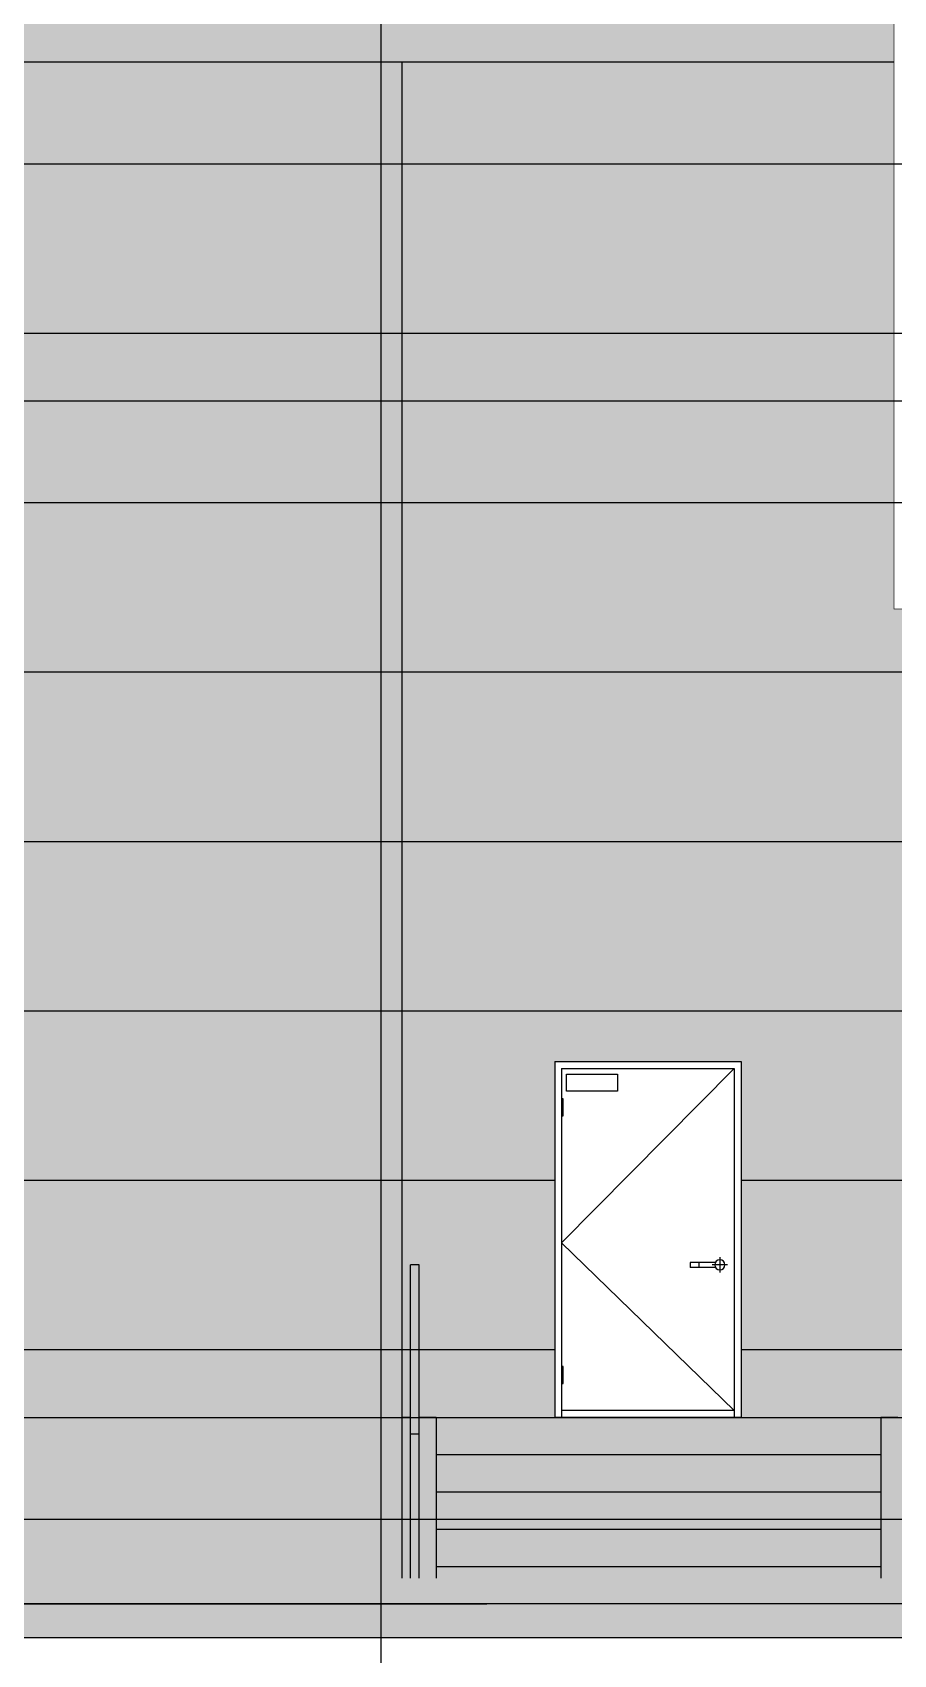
# Model space of a CAD drawing. Header units: millimetres. Extents: x 37653813 to 38677796, y 586285 to 874285.
# Drawn here: x 37798417 to 37803499, y 763742 to 773318 of the extents above; entities that cross this region are included whole.
import ezdxf

# ---------------------------------------------------------------- set-up
doc = ezdxf.new("R2010")
doc.units = ezdxf.units.MM
doc.header["$LTSCALE"] = 1000
doc.header["$MEASUREMENT"] = 0
doc.linetypes.add('-HID', pattern=[2.5, 1.5, -1])
doc.linetypes.add('CEN', pattern=[62, 60, -1, 0, -1])
doc.layers.get('0').update_dxf_attribs({"linetype": 'CONTINUOUS'})
for name, color, linetype in [('cen', 1, 'CONTINUOUS'), ('center(창호)', 1, 'CEN'), ('DOOR', 4, 'CONTINUOUS'), ('DOOR-ELE', 252, 'CONTINUOUS'), ('ELE2', 3, 'CONTINUOUS'), ('ELE4', 4, 'CONTINUOUS'), ('ELE9', 9, 'CONTINUOUS'), ('FIN(패널-T75 글라스울)', 6, 'CONTINUOUS'), ('HAT-251', 251, 'CONTINUOUS'), ('OPEN', 1, '-HID'), ('STAIR', 4, 'CONTINUOUS'), ('WIPEOUT', 7, 'CONTINUOUS'), ('먹-적색 14', 14, 'CONTINUOUS'), ('먹-적색(가로선) 26', 26, 'CONTINUOUS')]:
    doc.layers.add(name, color=color, linetype=linetype)

# ---------------------------------------------------------------- blocks, each defined once
blk = doc.blocks.new('A$C796d04ea')
blk.add_wipeout([(1000, 2100), (1000, 0), (-100, 0), (-100, 2100)])
blk.add_wipeout([(-100, 2100), (1000, 2100), (1000, 0), (-100, 0)]).dxf.layer = 'WIPEOUT'
at = {"layer": 'center(창호)'}
for p, q in [((-20, 900), (70, 900)), ((25, 945), (25, 855))]:
    blk.add_line(p, q, dxfattribs=at)
at = {"layer": 'DOOR', "ltscale": 1000}
for p, q in [((-100, 2100), (-100, 0)), ((1000, 2100), (-100, 2100)), ((-60, 2060), (-60, 0)), ((960, 2060), (-60, 2060)), ((960, 2060), (960, 0)), ((1000, 2100), (1000, 0)), ((-60, 40), (960, 40)), ((-100, 0), (1000, 0))]:
    blk.add_line(p, q, dxfattribs=at)
blk.add_circle((25, 900), 30, dxfattribs=at)
at = {"layer": 'DOOR-ELE', "ltscale": 1000}
for p, q in [((51, 915), (200, 915)), ((51, 885), (200, 885)), ((150, 915), (150, 885)), ((200, 915), (200, 885))]:
    blk.add_line(p, q, dxfattribs=at)
for points in [[(930, 2025), (630, 2025), (630, 1925), (930, 1925)], [(960, 1780), (950, 1780), (950, 1880), (960, 1880)], [(960, 200), (950, 200), (950, 300), (960, 300)]]:
    blk.add_lwpolyline(points, close=True, dxfattribs=at)
at = {"layer": 'OPEN', "ltscale": 700}
for p, q in [((-60, 2060), (960, 1030)), ((960, 1030), (-60, 40))]:
    blk.add_line(p, q, dxfattribs=at)

msp = doc.modelspace()

# ---------------------------------------------------------------- linework, layer by layer
at = {"layer": '먹-적색 14', "ltscale": 0.1}
msp.add_lwpolyline([(37803824, 763842.5), (37776855.7, 763842.5), (37776855.7, 770542.5), (37776202.1, 770542.5), (37776202.1, 775742.5), (37775499.3, 775742.5), (37775499.3, 777042.5), (37803499, 777042.5), (37803499, 769912.5), (37803824, 769912.5)], close=True, dxfattribs=at)

# ---------------------------------------------------------------- next in the draw order: wipeouts: each hides what was drawn before it
msp.add_wipeout([(37803499, 769912.5), (37803499, 777042.5), (37775499.3, 777042.5), (37775499.3, 775742.5), (37776202.1, 775742.5), (37776202.1, 770542.5), (37776855.7, 770542.5), (37776855.7, 763842.5), (37803824, 763842.5), (37803824, 769912.5)]).dxf.layer = 'HAT-251'

# ---------------------------------------------------------------- next in the draw order: hatches: boundary and pattern name
h = msp.add_hatch(dxfattribs=at)
h.set_pattern_fill('DOTS', color=256, scale=3000)
h.set_pattern_definition([(0, (410500, 364.6), (93.75, 187.5), [0, -187.5])])
h.paths.add_polyline_path([(37803824, 763842.5), (37776855.7, 763842.5), (37776855.7, 770542.5), (37776202.1, 770542.5), (37776202.1, 775742.5), (37775499.3, 775742.5), (37775499.3, 777042.5), (37803499, 777042.5), (37803499, 769912.5), (37803824, 769912.5)])

# ---------------------------------------------------------------- next in the draw order: linework, layer by layer
at = {"ltscale": 0.1}
msp.add_lwpolyline([(37725834.4, 763842.5), (37997018.4, 763842.5)], dxfattribs=at)
at = {"layer": 'cen', "ltscale": 0.1}
msp.add_line((37800474, 749542.5), (37800474, 836435.4), dxfattribs=at)
at = {"layer": 'cen', "ltscale": 5}
for p, q in [((37725834.4, 771142.5), (37997018.4, 771142.5)), ((37725834.4, 765142.5), (37997018.4, 765142.5))]:
    msp.add_line(p, q, dxfattribs=at)
at = {"layer": 'ELE2', "ltscale": 0.1}
msp.add_line((37803499, 773142.5), (37793374, 773142.5), dxfattribs=at)
at = {"layer": 'ELE4', "ltscale": 1000}
for p, q in [((37800649, 765142.5), (37800599, 765142.5)), ((37800799, 765142.5), (37800699, 765142.5))]:
    msp.add_line(p, q, dxfattribs=at)
for points in [[(37800649, 765142.5), (37800599, 765142.5)], [(37803524, 765142.5), (37803424, 765142.5)]]:
    msp.add_lwpolyline(points, dxfattribs=at)
at = {"layer": 'ELE9', "ltscale": 1000}
for points in [[(37800649, 764192.5), (37800649, 766042.5)], [(37800699, 766042.5), (37800649, 766042.5)], [(37800699, 764192.5), (37800699, 766042.5)], [(37800699, 765042.5), (37800649, 765042.5)]]:
    msp.add_lwpolyline(points, dxfattribs=at)
at = {"layer": 'FIN(패널-T75 글라스울)', "ltscale": 0.1}
msp.add_lwpolyline([(37800599, 764192.5), (37800599, 773142.5)], dxfattribs=at)
at = {"layer": 'STAIR', "ltscale": 0.1}
for p, q in [((37800599, 765142.5), (37800649, 765142.5)), ((37800699, 765142.5), (37803524, 765142.5)), ((37800799, 765142.5), (37800799, 764192.5)), ((37803424, 765142.5), (37803424, 764192.5)), ((37800799, 764922.5), (37803424, 764922.5)), ((37800799, 764702.5), (37803424, 764702.5)), ((37800799, 764482.5), (37803424, 764482.5)), ((37800799, 764262.5), (37803424, 764262.5))]:
    msp.add_line(p, q, dxfattribs=at)
msp.add_lwpolyline([(37800599, 764192.5), (37800599, 765142.5)], dxfattribs=at)
at = {"layer": '먹-적색 14', "ltscale": 0.1}
msp.add_lwpolyline([(37804724, 764042.5), (37777682.5, 764042.5), (37777682.5, 775942.5), (37804724, 775942.5)], close=True, dxfattribs=at)
at = {"layer": '먹-적색(가로선) 26', "ltscale": 0.1}
for points in [[(37776202.1, 772542.5), (37804724, 772542.5)], [(37776202.1, 771542.5), (37804724, 771542.5)], [(37776855.7, 770542.5), (37804724, 770542.5)], [(37776855.7, 769542.5), (37804724, 769542.5)], [(37776855.7, 768542.5), (37804724, 768542.5)], [(37776855.7, 767542.5), (37804724, 767542.5)], [(37776855.7, 766542.5), (37804724, 766542.5)], [(37776855.7, 765542.5), (37804724, 765542.5)], [(37776855.7, 764542.5), (37804749, 764542.5)], [(37776855.7, 764042.5), (37801099, 764042.5)]]:
    msp.add_lwpolyline(points, dxfattribs=at)

# ---------------------------------------------------------------- next in the draw order: block references
at = {"ltscale": 0.1, "xscale": -1}
msp.add_blockref('A$C796d04ea', (37802499, 765142.5), dxfattribs=at)

doc.saveas('drawing.dxf')
